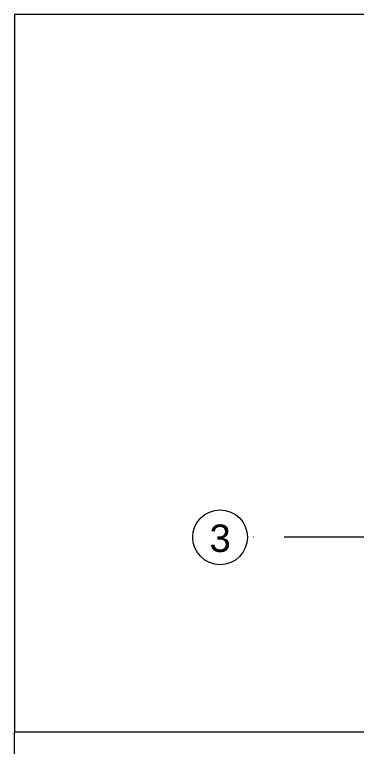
# Model space of a CAD drawing. Header units: inches. Extents: x 10755 to 33653, y -10992 to 10708.
# Drawn here: x 22359.1 to 22458.9, y 4481.9 to 4695.4 of the extents above; entities that cross this region are included whole.
import ezdxf

# ---------------------------------------------------------------- set-up
doc = ezdxf.new("R2010")
doc.units = ezdxf.units.IN
doc.header["$MEASUREMENT"] = 0
doc.linetypes.add('ACAD_ISO10W100', pattern=[18, 12, -3, 0, -3])
doc.linetypes.add('HIDDEN', pattern=[0.375, 0.25, -0.125])
for name, color, linetype, lineweight in [('beam in plan', 241, 'HIDDEN', 20), ('centerline', 9, 'ACAD_ISO10W100', 5), ('Dimention', 4, 'Continuous', 15)]:
    doc.layers.add(name, color=color, linetype=linetype, lineweight=lineweight)
doc.layers.add('T-TEXT', color=230, linetype='Continuous')
doc.styles.add('ATTR', font='romans.shx', dxfattribs={"width": 0.8, "height": 0.7})
doc.styles.add('suren', font='times.ttf', dxfattribs={"height": 4})

# ---------------------------------------------------------------- blocks, each defined once
blk = doc.blocks.new('A$C73A77BFC')
at = {"layer": 'centerline', "ltscale": 3}
blk.add_line((2163.333679825853, 977.2873274127305), (2008.410611828265, 977.2873274127305), dxfattribs=at)
at = {"layer": 'centerline', "linetype": 'Continuous'}
blk.add_circle((2000.416763875499, 977.2873274127305), 7.993847952766373, dxfattribs=at)
at = {"layer": 'Dimention'}
for points in [[(2206.135233628156, 1129.836492908478), (1940.423383155838, 1129.836492908478), (1940.423383155838, 920.5010459793266), (2206.135233628156, 920.5010459793266)], [(1940.423383155838, 920.5010459793266), (2988.201559182897, 920.5010459793266), (2988.201559182897, 437.9646776270238), (1940.423383155838, 437.9646776270238)]]:
    blk.add_lwpolyline(points, close=True, dxfattribs=at)
at = {"style": 'ATTR', "width": 0.8000000000069718, "flags": 9}
blk.add_attdef('ESTCODE', (115.0948085680848, 879.653660043642), '', height=0.6261652172888716, rotation=180, dxfattribs=at)
at = {"style": 'ATTR', "text_generation_flag": 4, "width": 0.8000000000069718, "flags": 9}
blk.add_attdef('ESTCODE', (115.0948085680848, 835.6612907499693), '', height=0.6261652172888716, rotation=180, dxfattribs=at)
at = {"layer": 'T-TEXT', "ltscale": 100, "insert": (2003.542096665391, 981.0122575545502), "char_height": 8, "width": 12.94397438023225, "attachment_point": 3, "style": 'suren'}
blk.add_mtext('{\\fArial|b0|i0|c0|p34;3}', dxfattribs=at)

msp = doc.modelspace()

# ---------------------------------------------------------------- block references
at = {"layer": 'beam in plan'}
msp.add_blockref('A$C73A77BFC', (20418.67984593421, 3565.584466280066), dxfattribs=at)

doc.saveas('drawing.dxf')
